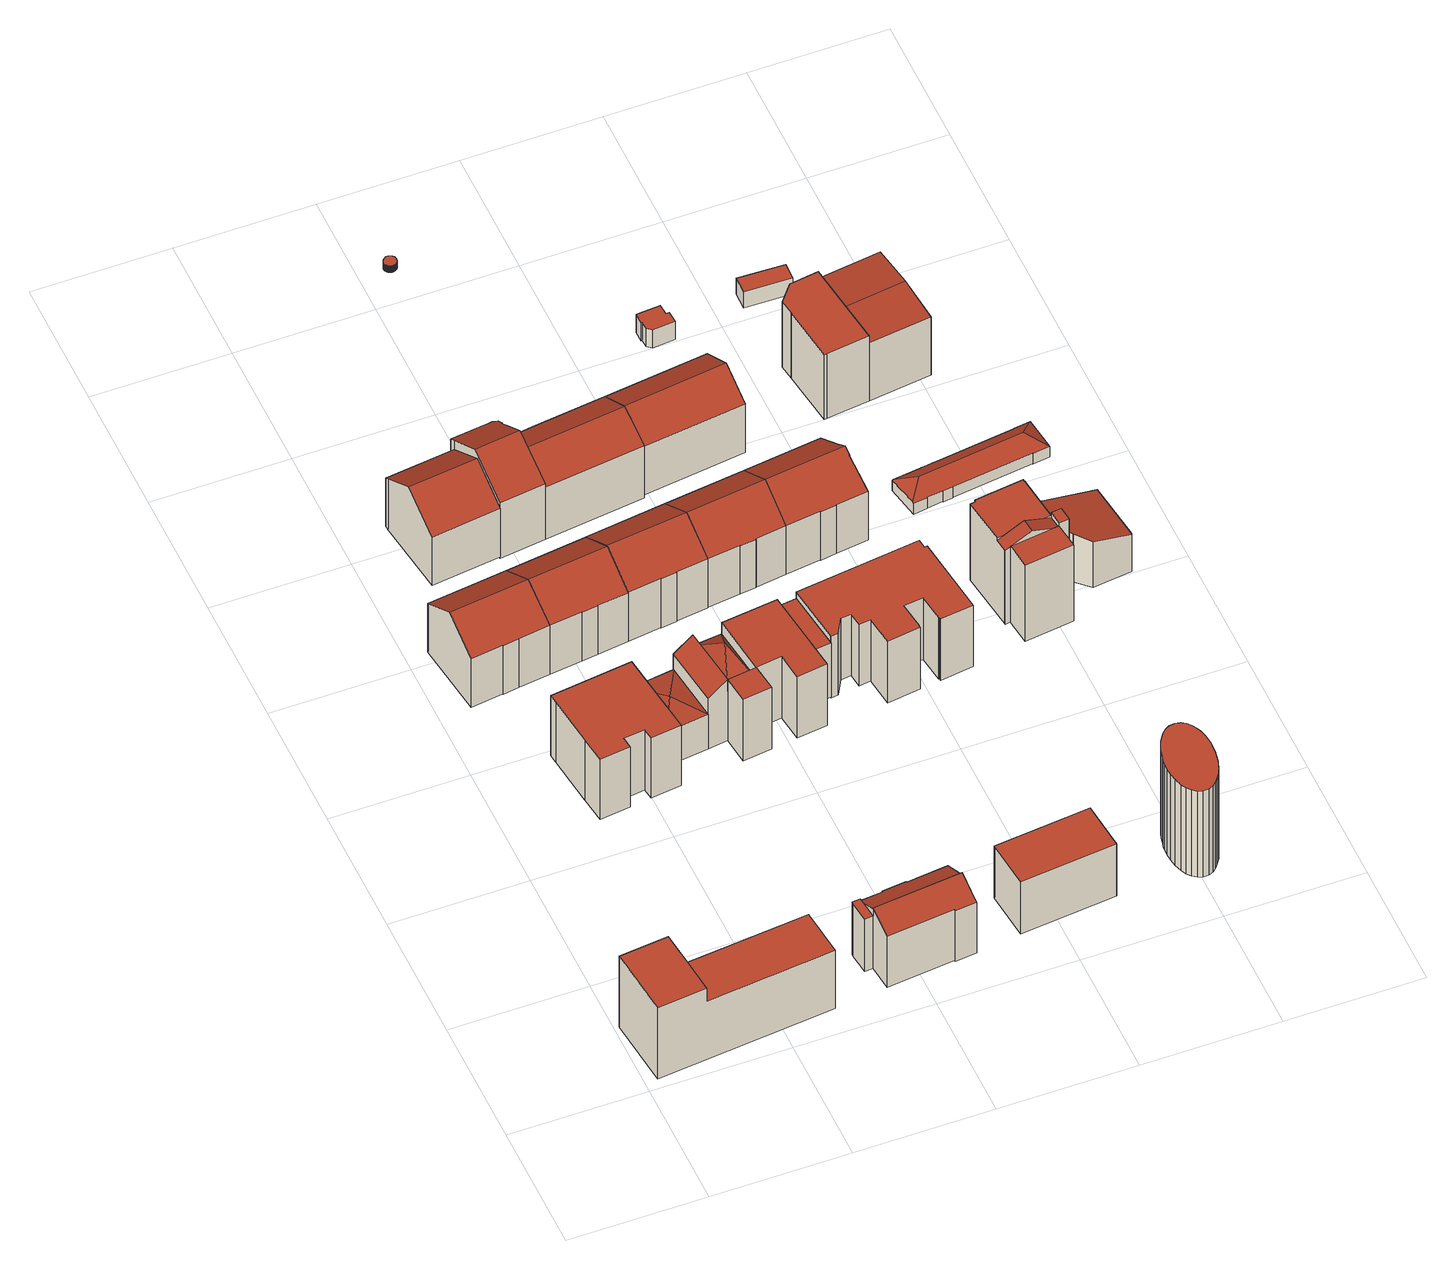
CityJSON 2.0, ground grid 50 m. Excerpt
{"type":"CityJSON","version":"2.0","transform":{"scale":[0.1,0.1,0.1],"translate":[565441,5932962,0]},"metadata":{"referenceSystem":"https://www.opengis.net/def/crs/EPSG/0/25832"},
"CityObjects":{
"building1":{"type":"Building","attributes":{"Gemeindeschluessel":"02000000","Geometrietyp2DReferenz":"3000","function":"31001_1120","roofType":"1000","measuredHeight":33.56,"storeysAboveGround":9},"geometry":[{"type":"MultiSurface","lod":"2","boundaries":[[[0,1,2,3,4]],[[5,6,7,8]],[[3,9,10,4]],[[11,2,1,12]],[[12,1,0,13]],[[14,5,8,15,11,12,13]],[[6,5,14,16]],[[11,15,17,9,3,2]],[[14,13,0,4,10,16]],[[17,15,8,7]],[[17,7,6,16,10,9]]],"semantics":{"surfaces":[{"type":"RoofSurface"},{"type":"WallSurface"},{"type":"GroundSurface"}],"values":[0,1,1,1,1,2,1,1,1,1,0]}}]},
"building2":{"type":"Building","attributes":{"Gemeindeschluessel":"02000000","Geometrietyp2DReferenz":"3000","function":"31001_2010","roofType":"3100","measuredHeight":31.87,"storeysAboveGround":6},"geometry":[{"type":"MultiSurface","lod":"2","boundaries":[[[18,19,20,21]],[[22,21,20,23]],[[24,25,26,27]],[[27,26,28,29]],[[29,28,30,31]],[[31,30,32,33]],[[34,22,23,24,27,29,31,33]],[[18,21,22,34,35]],[[35,34,33,32]],[[24,23,20,19,25]],[[35,32,30,28,26,25,19,18]]],"semantics":{"surfaces":[{"type":"RoofSurface"},{"type":"WallSurface"},{"type":"GroundSurface"}],"values":[0,1,1,1,1,1,2,1,1,1,0]}}]},
"building3":{"type":"Building","attributes":{"Gemeindeschluessel":"02000000","Geometrietyp2DReferenz":"3000","function":"31001_2310","roofType":"1000","measuredHeight":28.48,"storeysAboveGround":8},"geometry":[{"type":"MultiSurface","lod":"2","boundaries":[[[36,37,38,39,40]],[[38,41,42,39]],[[43,38,37]],[[43,44,41,38]],[[45,46,47,48]],[[49,50,51,52]],[[40,53,54,36]],[[55,56,57,58]],[[53,40,39,42,59,60,61]],[[62,55,58,63,64,49,52,45,48,65,60,59,66,67]],[[68,47,46,51,50,69,70,57,56,54,53,61]],[[51,46,45,52]],[[70,69,64,63]],[[62,67,43,37,36,54]],[[54,56,55,62]],[[67,66,44,43]],[[66,59,42,41,44]],[[57,70,63,58]],[[69,50,49,64]],[[68,61,60,65]],[[47,68,65,48]]],"semantics":{"surfaces":[{"type":"RoofSurface"},{"type":"WallSurface"},{"type":"GroundSurface"}],"values":[0,0,0,0,1,1,1,1,1,2,0,1,1,1,1,1,1,1,1,1,1]}}]},
"building4":{"type":"Building","attributes":{"Gemeindeschluessel":"02000000","Geometrietyp2DReferenz":"3000","function":"31001_2010","roofType":"3100","measuredHeight":32.65,"storeysAboveGround":5},"geometry":[{"type":"MultiSurface","lod":"2","boundaries":[[[71,72,73,74]],[[75,76,77,78]],[[79,72,71,80]],[[75,78,81,79,80]],[[73,72,79,81,82]],[[75,80,71,74,76]],[[82,81,78,77]],[[82,77,76,74,73]]],"semantics":{"surfaces":[{"type":"RoofSurface"},{"type":"WallSurface"},{"type":"GroundSurface"}],"values":[0,1,1,2,1,1,1,0]}}]},
"building5":{"type":"Building","attributes":{"Gemeindeschluessel":"02000000","Geometrietyp2DReferenz":"3000","function":"31001_1120","roofType":"2100","measuredHeight":28.59,"storeysAboveGround":7},"geometry":[{"type":"MultiSurface","lod":"2","boundaries":[[[83,84,85,86,87,88]],[[86,89,90,91,92,93,94,95,96,97,98,99,100]],[[101,102,103,104,105,106,107]],[[100,87,86]],[[108,84,83,109]],[[109,83,88,110]],[[111,99,98,112]],[[112,98,97,113]],[[113,97,96,114]],[[114,96,95,115]],[[115,95,94,116]],[[116,94,93,117]],[[117,93,92,118]],[[85,89,86]],[[90,107,106,91]],[[119,105,104,120]],[[120,104,103,121]],[[121,103,102,122]],[[122,102,101,123]],[[124,108,109,110,111,112,113,114,115,116,117,118,119,120,121,122,123]],[[124,123,101,107,90,89]],[[119,118,92,91,106,105]],[[108,124,89,85,84]],[[111,110,88,87,100,99]]],"semantics":{"surfaces":[{"type":"RoofSurface"},{"type":"WallSurface"},{"type":"GroundSurface"}],"values":[0,0,0,1,1,1,1,1,1,1,1,1,1,1,1,1,1,1,1,2,1,1,1,1]}}]},
"building6":{"type":"Building","attributes":{"Gemeindeschluessel":"02000000","Geometrietyp2DReferenz":"3000","function":"31001_2010","roofType":"3100","measuredHeight":31.87,"storeysAboveGround":6},"geometry":[{"type":"MultiSurface","lod":"2","boundaries":[[[25,125,126,127,128,129,130,19]],[[131,129,128,132]],[[132,128,127,133]],[[133,127,126,134]],[[134,126,125,135]],[[135,125,25,24]],[[23,136,131,132,133,134,135,24]],[[20,23,24,25,19]],[[131,136,137,130,129]],[[137,136,23,20]],[[137,20,19,130]]],"semantics":{"surfaces":[{"type":"RoofSurface"},{"type":"WallSurface"},{"type":"GroundSurface"}],"values":[0,1,1,1,1,1,2,1,1,1,0]}}]},
"building7":{"type":"Building","attributes":{"Gemeindeschluessel":"02000000","Geometrietyp2DReferenz":"3000","function":"51002_1332","roofType":"1000","measuredHeight":9},"geometry":[{"type":"MultiSurface","lod":"2","boundaries":[[[138,139,140,141]],[[142,143,144,145]],[[145,144,139,138]],[[144,143,140,139]],[[143,142,141,140]],[[142,145,138,141]]],"semantics":{"surfaces":[{"type":"GroundSurface"},{"type":"RoofSurface"},{"type":"WallSurface"}],"values":[0,1,2,2,2,2]}}]},
"building8":{"type":"Building","attributes":{"Gemeindeschluessel":"02000000","Geometrietyp2DReferenz":"3000","function":"31001_2090","roofType":"3100","measuredHeight":36.64,"storeysAboveGround":6},"geometry":[{"type":"MultiSurface","lod":"2","boundaries":[[[146,147,148,149,150,151,152,153,154,155,156]],[[157,158,148,147]],[[159,156,155,160]],[[160,155,154,161]],[[161,154,153,162]],[[162,153,152,163]],[[163,152,151,164]],[[164,151,150,165]],[[165,150,149,166]],[[167,146,156,159]],[[168,158,157,169]],[[169,157,147,146,167]],[[166,149,148,158,168]],[[166,168,169,167,159,160,161,162,163,164,165]]],"semantics":{"surfaces":[{"type":"RoofSurface"},{"type":"WallSurface"},{"type":"GroundSurface"}],"values":[0,0,1,1,1,1,1,1,1,1,1,1,1,2]}}]},
"building9":{"type":"Building","attributes":{"Gemeindeschluessel":"02000000","Geometrietyp2DReferenz":"3000","function":"31001_1120","roofType":"1000","measuredHeight":32.83,"storeysAboveGround":8},"geometry":[{"type":"MultiSurface","lod":"2","boundaries":[[[170,171,172,173,174]],[[175,176,177,178,179]],[[177,180,178]],[[181,182,183,177,176]],[[184,185,186,187]],[[183,188,189,180,177]],[[190,191,192,193,194]],[[179,173,172,175]],[[67,171,170,66]],[[66,170,174,59]],[[181,187,186,182]],[[195,185,184,196]],[[188,197,198,189]],[[194,199,200,190]],[[201,202,203,204]],[[205,193,192,206]],[[206,192,191,207]],[[208,209,197,188,183,210]],[[199,194,193,205,59,174,173,179,178,180,189,198]],[[211,201,204,208,210,195,196,212,67,66,59,205,206,207]],[[203,202,213,200,199,198,197,209]],[[67,212,176,175,172,171]],[[203,209,208,204]],[[213,202,201,211]],[[211,207,191,190,200,213]],[[212,196,184,187,181,176]],[[195,210,183,182,186,185]]],"semantics":{"surfaces":[{"type":"RoofSurface"},{"type":"WallSurface"},{"type":"GroundSurface"}],"values":[0,0,0,0,0,0,0,1,1,1,1,1,1,1,1,1,1,1,1,2,0,1,1,1,1,1,1]}}]},
"building10":{"type":"Building","attributes":{"Gemeindeschluessel":"02000000","Geometrietyp2DReferenz":"3000","function":"31001_2010","roofType":"3100","measuredHeight":32.14,"storeysAboveGround":5},"geometry":[{"type":"MultiSurface","lod":"2","boundaries":[[[214,215,216,217]],[[136,217,216,218]],[[219,220,221,222]],[[222,221,223,224]],[[224,223,225,226]],[[226,225,227,228]],[[131,136,218,219,222,224,226,228]],[[214,217,136,131,229]],[[229,131,228,227]],[[219,218,216,215,220]],[[229,227,225,223,221,220,215,214]]],"semantics":{"surfaces":[{"type":"RoofSurface"},{"type":"WallSurface"},{"type":"GroundSurface"}],"values":[0,1,1,1,1,1,2,1,1,1,0]}}]},
"building11":{"type":"Building","attributes":{"Gemeindeschluessel":"02000000","Geometrietyp2DReferenz":"3000","function":"31001_2090","roofType":"3100","measuredHeight":31.73,"storeysAboveGround":5},"geometry":[{"type":"MultiSurface","lod":"2","boundaries":[[[230,231,232,233]],[[234,231,230,168]],[[166,235,236,234,168]],[[166,168,230,233,237]],[[234,236,238,232,231]],[[238,236,235,239]],[[239,235,166,237]],[[239,237,233,232,238]]],"semantics":{"surfaces":[{"type":"RoofSurface"},{"type":"WallSurface"},{"type":"GroundSurface"}],"values":[0,1,2,1,1,1,1,0]}}]},
"building12":{"type":"Building","attributes":{"Gemeindeschluessel":"02000000","Geometrietyp2DReferenz":"3000","function":"31001_1120","roofType":"1000","measuredHeight":24.61,"storeysAboveGround":6},"geometry":[{"type":"MultiSurface","lod":"2","boundaries":[[[240,241,242,243]],[[244,245,246,247]],[[244,243,242,245]],[[245,242,241,246]],[[246,241,240,247]],[[247,240,243,244]]],"semantics":{"surfaces":[{"type":"RoofSurface"},{"type":"GroundSurface"},{"type":"WallSurface"}],"values":[0,1,2,2,2,2]}}]},
"building13":{"type":"Building","attributes":{"Gemeindeschluessel":"02000000","Geometrietyp2DReferenz":"3000","function":"51002_1331","roofType":"1000","measuredHeight":3},"geometry":[{"type":"MultiSurface","lod":"2","boundaries":[[[248,249,250,251,252,253,254,255,256,257,258,259,260,261,262,263,264,265,266,267,268,269,270,271,272,273,274,275,276,277,278,279,280,281,282,283,284,285,286,287,288,289,290,291,292,293,294,295,296,297,298,299,300,301,302,303,304,305,306,307,308,309,310,311,312,313,314,315,316,317,318,319]],[[320,321,322,323,324,325,326,327,328,329,330,331,332,333,334,335,336,337,338,339,340,341,342,343,344,345,346,347,348,349,350,351,352,353,354,355,356,357,358,359,360,361,362,363,364,365,366,367,368,369,370,371,372,373,374,375,376,377,378,379,380,381,382,383,384,385,386,387,388,389,390,391]],[[391,390,249,248]],[[390,389,250,249]],[[389,388,251,250]],[[388,387,252,251]],[[387,386,253,252]],[[386,385,254,253]],[[385,384,255,254]],[[384,383,256,255]],[[383,382,257,256]],[[382,381,258,257]],[[381,380,259,258]],[[380,379,260,259]],[[379,378,261,260]],[[378,377,262,261]],[[377,376,263,262]],[[376,375,264,263]],[[375,374,265,264]],[[374,373,266,265]],[[373,372,267,266]],[[372,371,268,267]],[[371,370,269,268]],[[370,369,270,269]],[[369,368,271,270]],[[368,367,272,271]],[[367,366,273,272]],[[366,365,274,273]],[[365,364,275,274]],[[364,363,276,275]],[[363,362,277,276]],[[362,361,278,277]],[[361,360,279,278]],[[360,359,280,279]],[[359,358,281,280]],[[358,357,282,281]],[[357,356,283,282]],[[356,355,284,283]],[[355,354,285,284]],[[354,353,286,285]],[[353,352,287,286]],[[352,351,288,287]],[[351,350,289,288]],[[350,349,290,289]],[[349,348,291,290]],[[348,347,292,291]],[[347,346,293,292]],[[346,345,294,293]],[[345,344,295,294]],[[344,343,296,295]],[[343,342,297,296]],[[342,341,298,297]],[[341,340,299,298]],[[340,339,300,299]],[[339,338,301,300]],[[338,337,302,301]],[[337,336,303,302]],[[336,335,304,303]],[[335,334,305,304]],[[334,333,306,305]],[[333,332,307,306]],[[332,331,308,307]],[[331,330,309,308]],[[330,329,310,309]],[[329,328,311,310]],[[328,327,312,311]],[[327,326,313,312]],[[326,325,314,313]],[[325,324,315,314]],[[324,323,316,315]],[[323,322,317,316]],[[322,321,318,317]],[[321,320,319,318]],[[320,391,248,319]]],"semantics":{"surfaces":[{"type":"GroundSurface"},{"type":"RoofSurface"},{"type":"WallSurface"}],"values":[0,1,2,2,2,2,2,2,2,2,2,2,2,2,2,2,2,2,2,2,2,2,2,2,2,2,2,2,2,2,2,2,2,2,2,2,2,2,2,2,2,2,2,2,2,2,2,2,2,2,2,2,2,2,2,2,2,2,2,2,2,2,2,2,2,2,2,2,2,2,2,2,2,2]}}]},
"building14":{"type":"Building","attributes":{"Gemeindeschluessel":"02000000","Geometrietyp2DReferenz":"3000","function":"31001_2010","roofType":"3100","measuredHeight":31.97,"storeysAboveGround":6},"geometry":[{"type":"MultiSurface","lod":"2","boundaries":[[[220,392,393,394,395,396,397,398]],[[399,396,395,400]],[[400,395,394,401]],[[401,394,393,402]],[[402,393,392,403]],[[403,392,220,404]],[[405,406,399,400,401,402,403,404]],[[216,405,404,220,398]],[[399,406,407,397,396]],[[407,406,405,216]],[[407,216,398,397]]],"semantics":{"surfaces":[{"type":"RoofSurface"},{"type":"WallSurface"},{"type":"GroundSurface"}],"values":[0,1,1,1,1,1,2,1,1,1,0]}}]},
"building15":{"type":"Building","attributes":{"Gemeindeschluessel":"02000000","Geometrietyp2DReferenz":"3000","function":"31001_2010","roofType":"1000","measuredHeight":29.03,"storeysAboveGround":8},"geometry":[{"type":"MultiSurface","lod":"2","boundaries":[[[408,409,410,411,412,413,414,415,416,417,418,419,420,421,422,423,424,425,426,427,428,429,430]],[[431,432,433,434,435,436,437,438,439,440,441,442,443,444,445,446,447,448,449,450,451,452,453]],[[453,452,409,408]],[[452,451,410,409]],[[451,450,411,410]],[[450,449,412,411]],[[449,448,413,412]],[[448,447,414,413]],[[447,446,415,414]],[[446,445,416,415]],[[445,444,417,416]],[[444,443,418,417]],[[443,442,419,418]],[[442,441,420,419]],[[441,440,421,420]],[[440,439,422,421]],[[439,438,423,422]],[[438,437,424,423]],[[437,436,425,424]],[[436,435,426,425]],[[435,434,427,426]],[[434,433,428,427]],[[433,432,429,428]],[[432,431,430,429]],[[431,453,408,430]]],"semantics":{"surfaces":[{"type":"GroundSurface"},{"type":"RoofSurface"},{"type":"WallSurface"}],"values":[0,1,2,2,2,2,2,2,2,2,2,2,2,2,2,2,2,2,2,2,2,2,2,2,2]}}]},
"building16":{"type":"Building","attributes":{"Gemeindeschluessel":"02000000","Geometrietyp2DReferenz":"3000","function":"31001_2090","roofType":"3100","measuredHeight":30.56,"storeysAboveGround":5},"geometry":[{"type":"MultiSurface","lod":"2","boundaries":[[[454,455,456,457]],[[458,459,460,461]],[[461,460,462,463]],[[464,455,454,465]],[[466,458,461,463,464,465]],[[467,466,465,454,457]],[[464,463,462,456,455]],[[459,458,466,467]],[[459,467,457,456,462,460]]],"semantics":{"surfaces":[{"type":"RoofSurface"},{"type":"WallSurface"},{"type":"GroundSurface"}],"values":[0,1,1,1,2,1,1,1,0]}}]},
"building17":{"type":"Building","attributes":{"Gemeindeschluessel":"02000000","Geometrietyp2DReferenz":"3000","function":"31001_2010","roofType":"3100","measuredHeight":31.81,"storeysAboveGround":6},"geometry":[{"type":"MultiSurface","lod":"2","boundaries":[[[406,407,468,469]],[[469,468,470,471]],[[471,470,472,473]],[[474,475,476,477]],[[477,476,478,479]],[[479,478,480,481]],[[481,480,482,483]],[[483,482,484,485]],[[485,484,486,487]],[[399,406,469,471,473,474,477,479,481,483,485,487]],[[407,406,399,396,488]],[[396,399,487,486]],[[474,473,472,489,475]],[[488,396,486,484,482,480,478,476,475,489]],[[488,489,472,470,468,407]]],"semantics":{"surfaces":[{"type":"WallSurface"},{"type":"GroundSurface"},{"type":"RoofSurface"}],"values":[0,0,0,0,0,0,0,0,0,1,0,0,0,2,2]}}]},
"building18":{"type":"Building","attributes":{"Gemeindeschluessel":"02000000","Geometrietyp2DReferenz":"3000","function":"31001_1010","roofType":"1000","measuredHeight":40.69,"storeysAboveGround":11},"geometry":[{"type":"MultiSurface","lod":"2","boundaries":[[[490,491,492,493,494,495,496,497,498,499,500,501,502,503,504,505,506,507,508,509,510,511,512,513,514,515,516,517,518,519,520,521,522,523,524,525]],[[526,527,528,529,530,531,532,533,534,535,536,537,538,539,540,541,542,543,544,545,546,547,548,549,550,551,552,553,554,555,556,557,558,559,560,561]],[[526,525,524,527]],[[527,524,523,528]],[[528,523,522,529]],[[529,522,521,530]],[[530,521,520,531]],[[531,520,519,532]],[[532,519,518,533]],[[533,518,517,534]],[[534,517,516,535]],[[535,516,515,536]],[[536,515,514,537]],[[537,514,513,538]],[[538,513,512,539]],[[539,512,511,540]],[[540,511,510,541]],[[541,510,509,542]],[[542,509,508,543]],[[543,508,507,544]],[[544,507,506,545]],[[545,506,505,546]],[[546,505,504,547]],[[547,504,503,548]],[[548,503,502,549]],[[549,502,501,550]],[[550,501,500,551]],[[551,500,499,552]],[[552,499,498,553]],[[553,498,497,554]],[[554,497,496,555]],[[555,496,495,556]],[[556,495,494,557]],[[557,494,493,558]],[[558,493,492,559]],[[559,492,491,560]],[[560,491,490,561]],[[561,490,525,526]]],"semantics":{"surfaces":[{"type":"RoofSurface"},{"type":"GroundSurface"},{"type":"WallSurface"}],"values":[0,1,2,2,2,2,2,2,2,2,2,2,2,2,2,2,2,2,2,2,2,2,2,2,2,2,2,2,2,2,2,2,2,2,2,2,2,2]}}]},
"building19":{"type":"Building","attributes":{"Gemeindeschluessel":"02000000","Geometrietyp2DReferenz":"3000","function":"31001_2080","roofType":"1000","measuredHeight":8.58,"storeysAboveGround":1},"geometry":[{"type":"MultiSurface","lod":"2","boundaries":[[[562,563,564,565,566,567,568,569,570,571]],[[572,573,574,575,576,577,578,579,580,581]],[[580,563,562,581]],[[572,571,570,573]],[[573,570,569,574]],[[574,569,568,575]],[[575,568,567,576]],[[576,567,566,577]],[[577,566,565,578]],[[578,565,564,579]],[[579,564,563,580]],[[572,581,562,571]]],"semantics":{"surfaces":[{"type":"RoofSurface"},{"type":"GroundSurface"},{"type":"WallSurface"}],"values":[0,1,2,2,2,2,2,2,2,2,2,2]}}]},
"building20":{"type":"Building","attributes":{"Gemeindeschluessel":"02000000","Geometrietyp2DReferenz":"3000","function":"31001_2010","roofType":"1000","measuredHeight":30.84,"storeysAboveGround":6},"geometry":[{"type":"MultiSurface","lod":"2","boundaries":[[[582,583,584,585]],[[582,586,587,583]],[[588,589,587,586]],[[588,590,591,589]],[[590,592,593,591]],[[593,592,594,595]],[[596,595,594,597]],[[584,596,597,585]],[[590,588,586,582,585,597,594,592]],[[583,587,589,591,593,595,596,584]]],"semantics":{"surfaces":[{"type":"WallSurface"},{"type":"GroundSurface"},{"type":"RoofSurface"}],"values":[0,0,0,0,0,0,0,0,1,2]}}]},
"building21":{"type":"Building","attributes":{"Gemeindeschluessel":"02000000","Geometrietyp2DReferenz":"3000","function":"31001_2010","roofType":"2100","measuredHeight":38.87,"storeysAboveGround":9},"geometry":[{"type":"MultiSurface","lod":"2","boundaries":[[[598,599,600,601,602,603,604,605,606]],[[602,607,608,609,610,611]],[[603,611,612,613,614,615,616,604]],[[617,618,619,620]],[[621,622,623,624]],[[624,623,625,626]],[[615,627,616]],[[605,628,606]],[[629,600,599,630]],[[630,599,598,631]],[[601,607,602]],[[611,610,612]],[[632,609,608,633]],[[634,635,636,637]],[[620,619,638,639,615]],[[620,615,614,617]],[[640,641,642,643]],[[643,642,644,645]],[[645,644,646,647]],[[648,649,650,632,633,629,630,631,621,624,626,634,637,651,640,643,645,647]],[[652,651,637,636,653,654]],[[638,648,647,646,655]],[[641,640,651,652]],[[649,648,638,619,618]],[[655,646,656,657]],[[650,649,618,617,614,613]],[[632,650,613,612,610,609]],[[629,633,608,607,601,600]],[[602,611,603]],[[605,604,616]],[[621,631,598,606,628,622]],[[627,615,639,657,656,654,653]],[[635,634,626,625]],[[655,657,639,638]],[[656,646,644,642,641,652,654]],[[635,625,623,622,628,605,616,627,653,636]]],"semantics":{"surfaces":[{"type":"RoofSurface"},{"type":"WallSurface"},{"type":"GroundSurface"}],"values":[0,0,0,0,1,1,1,1,1,1,1,1,1,1,1,1,1,1,1,2,1,1,1,1,1,1,1,1,1,1,1,1,1,0,0,0]}}]},
"building22":{"type":"Building","attributes":{"Gemeindeschluessel":"02000000","Geometrietyp2DReferenz":"3000","function":"31001_3290","roofType":"3200","measuredHeight":9.17,"storeysAboveGround":3},"geometry":[{"type":"MultiSurface","lod":"2","boundaries":[[[658,659,660,661,662,663,664,665,666,667,668,669,670]],[[671,672,673,674,675,676,677,678,679,680,659,658,681]],[[680,660,659]],[[682,669,668,683]],[[683,668,667,684]],[[684,667,666,685]],[[685,666,665,686]],[[686,665,664,687]],[[687,664,663,688]],[[688,663,662,689]],[[689,662,661,690]],[[690,661,660,691]],[[692,680,679,693]],[[693,679,678,694]],[[694,678,677,695]],[[695,677,676,696]],[[696,676,675,697]],[[697,675,674,698]],[[698,674,673,699]],[[699,673,672,700]],[[700,672,671,701]],[[691,660,680,692]],[[702,682,683,684,685,686,687,688,689,690,691,692,693,694,695,696,697,698,699,700,701]],[[670,669,682,702,703]],[[703,702,701,671,681]],[[703,681,658,670]]],"semantics":{"surfaces":[{"type":"RoofSurface"},{"type":"WallSurface"},{"type":"GroundSurface"}],"values":[0,0,0,1,1,1,1,1,1,1,1,1,1,1,1,1,1,1,1,1,1,1,2,1,1,0]}}]},
"building23":{"type":"Building","attributes":{"Gemeindeschluessel":"02000000","Geometrietyp2DReferenz":"3000","function":"31001_2080","roofType":"1000","measuredHeight":7.56,"storeysAboveGround":1},"geometry":[{"type":"MultiSurface","lod":"2","boundaries":[[[704,705,706,707]],[[704,708,709,705]],[[709,708,710,711]],[[706,711,710,707]],[[704,707,710,708]],[[705,709,711,706]]],"semantics":{"surfaces":[{"type":"WallSurface"},{"type":"GroundSurface"},{"type":"RoofSurface"}],"values":[0,0,0,0,1,2]}}]},
"building24":{"type":"Building","attributes":{"Gemeindeschluessel":"02000000","Geometrietyp2DReferenz":"3000","function":"31001_2010","roofType":"3100","measuredHeight":29.15,"storeysAboveGround":6},"geometry":[{"type":"MultiSurface","lod":"2","boundaries":[[[712,713,714,715]],[[594,715,714,716]],[[592,594,716,717]],[[718,717,716,714,713]],[[719,592,717,718]],[[594,592,719,712,715]],[[719,718,713,712]]],"semantics":{"surfaces":[{"type":"RoofSurface"},{"type":"WallSurface"},{"type":"GroundSurface"}],"values":[0,1,2,1,1,1,0]}}]}
},
"vertices":[
[676,72,323],[658,245,323],[658,250,323],[191,203,323],[209,24,323],[3,263,48],[3,263,384],[182,281,384],[182,281,48],[191,203,384],[209,24,384],[658,250,48],[658,245,48],[676,72,48],[30,6,48],[190,203,48],[30,6,384],[190,203,384],
[93,1900,339],[381,1937,339],[363,2076,250],[75,2040,250],[75,2040,20],[363,2076,20],[400,1799,20],[400,1799,251],[285,1784,251],[285,1784,20],[285,1783,250],[285,1783,20],[227,1776,250],[227,1776,20],[227,1777,251],[227,1777,20],[110,1762,20],[110,1762,251],
[591,1283,183],[592,1283,183],[654,1404,203],[564,1506,183],[563,1506,183],[717,1525,183],[717,1526,183],[745,1302,183],[745,1305,183],[293,1245,20],[293,1245,305],[293,1248,305],[293,1248,20],[415,1163,20],[415,1163,305],[305,1149,305],[305,1149,20],[563,1506,305],[591,1283,305],[603,1187,20],[603,1187,305],[493,1173,305],[493,1173,20],[717,1526,20],[265,1469,20],[265,1469,305],[591,1283,20],[488,1214,20],[410,1204,20],[269,1437,20],[745,1305,20],[745,1302,20],[269,1437,305],[410,1204,305],[488,1214,305],
[201,2307,244],[451,2339,244],[432,2487,343],[181,2455,343],[164,2585,16],[164,2585,257],[162,2604,244],[162,2604,16],[451,2339,16],[201,2307,16],[414,2636,16],[414,2636,244],
[817,258,298],[825,182,298],[855,185,298],[848,253,298],[846,270,298],[817,267,298],[855,185,332],[855,185,333],[1179,218,333],[1178,225,329],[1173,225,329],[1165,303,290],[1047,291,290],[1016,287,290],[1015,292,288],[927,283,288],[928,278,290],[846,270,290],[865,91,291],[1111,116,291],[1111,111,289],[1189,120,289],[1188,124,291],[1179,218,336],[855,185,336],[825,182,50],[817,258,50],[817,267,50],[928,278,50],[927,283,50],[1015,292,50],[1016,287,50],[1047,291,50],[1165,303,50],[1173,225,50],[1178,225,50],[1188,124,50],[1189,120,50],[1111,111,50],[1111,116,50],[865,91,50],[855,185,50],
[518,1814,251],[518,1812,250],[576,1820,250],[575,1821,251],[687,1835,251],[672,1974,339],[687,1835,20],[575,1821,20],[576,1820,20],[518,1812,20],[518,1814,20],[656,2113,20],[656,2113,250],
[1068,338,45],[1009,331,45],[1002,384,45],[1063,390,45],[1063,390,135],[1002,384,135],[1009,331,135],[1068,338,135],
[414,2636,286],[431,2499,374],[595,2520,374],[582,2608,317],[578,2637,298],[582,2638,298],[579,2665,281],[564,2676,273],[541,2673,273],[541,2675,271],[411,2659,271],[451,2339,271],[617,2360,271],[411,2659,7],[541,2675,7],[541,2673,7],[564,2676,7],[579,2665,7],[582,2638,7],[578,2637,7],[582,2608,7],[414,2636,7],[617,2360,7],[451,2339,7],
[745,1305,257],[745,1302,257],[816,1311,311],[788,1534,311],[717,1526,257],[816,1311,257],[816,1311,258],[855,1429,348],[788,1535,258],[788,1534,257],[893,1548,258],[816,1310,257],[921,1324,257],[921,1324,258],[829,1210,311],[934,1223,311],[921,1324,311],[816,1310,311],[922,1324,257],[894,1548,257],[1126,1350,277],[1197,1359,277],[1196,1362,277],[1168,1582,277],[1098,1573,277],[934,1223,20],[829,1210,20],[922,1324,311],[894,1548,311],[1098,1573,311],[1126,1350,311],[1138,1249,20],[1138,1249,311],[1028,1235,311],[1028,1235,20],[1168,1582,20],[1196,1362,20],[1197,1359,20],[1015,1336,20],[1015,1336,311],[921,1324,20],[1125,1350,20],[816,1311,20],[1125,1350,311],
[672,1974,342],[964,2010,342],[946,2150,251],[656,2113,251],[946,2150,20],[981,1872,20],[981,1872,252],[866,1858,252],[866,1858,20],[866,1856,251],[866,1856,20],[809,1849,251],[809,1849,20],[809,1850,252],[809,1850,20],[687,1835,252],
[617,2360,254],[981,2406,254],[964,2531,324],[600,2484,324],[981,2406,7],[682,2622,7],[947,2655,7],[582,2608,254],[947,2655,254],[682,2622,254],
[1352,141,296],[1700,177,296],[1682,356,296],[1334,320,296],[1334,320,50],[1682,356,50],[1700,177,50],[1352,141,50],
[593,3626,65],[595,3626,65],[597,3626,65],[599,3625,65],[601,3625,65],[603,3624,65],[604,3623,65],[606,3622,65],[608,3621,65],[609,3619,65],[610,3618,65],[612,3616,65],[613,3615,65],[614,3613,65],[614,3611,65],[615,3609,65],[615,3607,65],[616,3606,65],[616,3604,65],[616,3602,65],[615,3600,65],[615,3598,65],[614,3596,65],[614,3594,65],[613,3592,65],[612,3591,65],[610,3589,65],[609,3588,65],[608,3586,65],[606,3585,65],[604,3584,65],[603,3583,65],[601,3582,65],[599,3582,65],[597,3581,65],[595,3581,65],[593,3581,65],[591,3581,65],[589,3581,65],[587,3582,65],[585,3582,65],[584,3583,65],[582,3584,65],[580,3585,65],[579,3586,65],[577,3588,65],[576,3589,65],[575,3591,65],[574,3592,65],[573,3594,65],[572,3596,65],[571,3598,65],[571,3600,65],[571,3602,65],[571,3604,65],[571,3606,65],[571,3607,65],[571,3609,65],[572,3611,65],[573,3613,65],[574,3615,65],[575,3616,65],[576,3618,65],[577,3619,65],[579,3621,65],[580,3622,65],[582,3623,65],[584,3624,65],[585,3625,65],[587,3625,65],[589,3626,65],[591,3626,65],[591,3626,95],[589,3626,95],[587,3625,95],[585,3625,95],[584,3624,95],[582,3623,95],[580,3622,95],[579,3621,95],[577,3619,95],[576,3618,95],[575,3616,95],[574,3615,95],[573,3613,95],[572,3611,95],[571,3609,95],[571,3607,95],[571,3606,95],[571,3604,95],[571,3602,95],[571,3600,95],[571,3598,95],[572,3596,95],[573,3594,95],[574,3592,95],[575,3591,95],[576,3589,95],[577,3588,95],[579,3586,95],[580,3585,95],[582,3584,95],[584,3583,95],[585,3582,95],[587,3582,95],[589,3581,95],[591,3581,95],[593,3581,95],[595,3581,95],[597,3581,95],[599,3582,95],[601,3582,95],[603,3583,95],[604,3584,95],[606,3585,95],[608,3586,95],[609,3588,95],[610,3589,95],[612,3591,95],[613,3592,95],[614,3594,95],[614,3596,95],[615,3598,95],[615,3600,95],[616,3602,95],[616,3604,95],[616,3606,95],[615,3607,95],[615,3609,95],[614,3611,95],[614,3613,95],[613,3615,95],[612,3616,95],[610,3618,95],[609,3619,95],[608,3621,95],[606,3622,95],[604,3623,95],[603,3624,95],[601,3625,95],[599,3625,95],[597,3626,95],[595,3626,95],[593,3626,95],
[1100,1887,252],[1100,1886,251],[1157,1893,251],[1157,1894,252],[1268,1909,252],[1253,2047,341],[964,2010,341],[1268,1909,22],[1157,1894,22],[1157,1893,22],[1100,1886,22],[1100,1887,22],[981,1872,22],[946,2150,22],[1237,2187,22],[1237,2187,251],
[1624,1607,17],[1624,1605,17],[1625,1605,17],[1634,1606,17],[1672,1309,17],[1551,1294,17],[1550,1303,17],[1548,1303,17],[1536,1401,17],[1464,1392,17],[1477,1294,17],[1475,1294,17],[1477,1284,17],[1356,1269,17],[1343,1377,17],[1301,1372,17],[1294,1424,17],[1255,1419,17],[1223,1362,17],[1197,1359,17],[1196,1362,17],[1168,1582,17],[1620,1639,17],[1620,1639,308],[1168,1582,308],[1196,1362,308],[1197,1359,308],[1223,1362,308],[1255,1419,308],[1294,1424,308],[1301,1372,308],[1343,1377,308],[1356,1269,308],[1477,1284,308],[1475,1294,308],[1477,1294,308],[1464,1392,308],[1536,1401,308],[1548,1303,308],[1550,1303,308],[1551,1294,308],[1672,1309,308],[1634,1606,308],[1625,1605,308],[1624,1605,308],[1624,1607,308],
[981,2406,252],[1352,2454,252],[1338,2579,326],[964,2531,326],[1320,2703,21],[1320,2703,253],[1319,2704,252],[1319,2704,21],[1324,2704,252],[1324,2704,21],[1352,2454,21],[981,2406,21],[947,2655,21],[947,2655,253],
[1519,2223,251],[1519,2223,22],[1539,2114,321],[1539,2114,22],[1541,2114,321],[1541,2114,22],[1552,2056,22],[1552,2056,322],[1550,2056,322],[1550,2056,22],[1570,1947,252],[1570,1947,22],[1453,1932,252],[1453,1932,22],[1453,1931,251],[1453,1931,22],[1395,1923,251],[1395,1923,22],[1395,1925,252],[1395,1925,22],[1253,2047,340],[1547,2084,340],
[1922,257,455],[1926,230,455],[1936,201,455],[1945,182,455],[1958,167,455],[1973,155,455],[1991,149,455],[2011,150,455],[2028,157,455],[2042,170,455],[2055,185,455],[2066,202,455],[2072,215,455],[2084,250,455],[2092,294,455],[2094,339,455],[2091,368,455],[2083,397,455],[2076,413,455],[2067,429,455],[2054,443,455],[2039,453,455],[2020,457,455],[2000,455,455],[1983,447,455],[1969,434,455],[1957,418,455],[1946,400,455],[1939,382,455],[1936,374,455],[1931,358,455],[1928,343,455],[1926,335,455],[1923,320,455],[1921,305,455],[1920,281,455],[1920,281,48],[1921,305,48],[1923,320,48],[1926,335,48],[1928,343,48],[1931,358,48],[1936,374,48],[1939,382,48],[1946,400,48],[1957,418,48],[1969,434,48],[1983,447,48],[2000,455,48],[2020,457,48],[2039,453,48],[2054,443,48],[2067,429,48],[2076,413,48],[2083,397,48],[2091,368,48],[2094,339,48],[2092,294,48],[2084,250,48],[2072,215,48],[2066,202,48],[2055,185,48],[2042,170,48],[2028,157,48],[2011,150,48],[1991,149,48],[1973,155,48],[1958,167,48],[1945,182,48],[1936,201,48],[1926,230,48],[1922,257,48],
[1246,3080,100],[1232,3079,100],[1234,3039,100],[1237,3040,100],[1239,3010,100],[1255,2996,100],[1337,3002,100],[1334,3046,100],[1322,3046,100],[1319,3085,100],[1319,3085,15],[1322,3046,15],[1334,3046,15],[1337,3002,15],[1255,2996,15],[1239,3010,15],[1237,3040,15],[1234,3039,15],[1232,3079,15],[1246,3080,15],
[1614,2698,21],[1614,2698,329],[1606,2754,329],[1606,2754,21],[1615,2698,21],[1615,2698,329],[1642,2489,21],[1642,2489,329],[1651,2490,21],[1651,2490,329],[1807,2509,21],[1807,2509,329],[1764,2833,21],[1764,2833,329],[1659,2818,329],[1659,2818,21],
[1836,1442,370],[1836,1439,370],[1855,1441,378],[1856,1441,378],[1860,1441,380],[1935,1451,409],[1929,1503,409],[1854,1493,380],[1830,1490,370],[1856,1441,380],[1867,1345,380],[2046,1368,380],[2034,1463,380],[2011,1460,380],[2034,1463,370],[2034,1464,370],[2035,1464,370],[2028,1515,370],[2003,1512,380],[2035,1464,394],[2071,1468,394],[2065,1520,394],[2028,1515,394],[1808,1662,20],[1808,1662,380],[1828,1665,380],[1828,1665,20],[1827,1672,380],[1827,1672,20],[2028,1515,380],[1830,1490,380],[1855,1441,20],[1836,1439,20],[1836,1442,20],[2046,1368,20],[1867,1345,20],[2005,1695,20],[2005,1695,380],[2006,1687,380],[2006,1687,20],[2065,1520,121],[2028,1515,121],[2302,1500,20],[2302,1500,195],[2302,1497,195],[2302,1497,20],[2160,1479,235],[2160,1479,20],[2110,1526,247],[2110,1526,20],[2065,1520,20],[2071,1468,20],[2034,1464,20],[2274,1721,20],[2274,1721,195],[2007,1687,380],[2007,1687,270],[2110,1526,121],[2016,1613,270],[2016,1613,121],
[1786,2037,145],[2168,2086,145],[2222,2156,104],[2161,2148,104],[2162,2146,106],[1865,2108,106],[1865,2110,104],[1841,2107,104],[1821,2105,104],[1821,2102,106],[1764,2095,106],[1764,2096,105],[1717,2090,105],[1737,1968,104],[1787,1974,104],[1786,1976,105],[1845,1983,105],[1846,1982,104],[1882,1986,104],[1882,1987,105],[2177,2025,105],[2177,2024,104],[2238,2031,104],[1736,1973,108],[1764,2096,54],[1764,2095,54],[1821,2102,54],[1821,2105,54],[1841,2107,54],[1865,2110,54],[1865,2108,54],[2162,2146,54],[2161,2148,54],[2222,2156,54],[2238,2031,54],[2177,2024,54],[2177,2025,54],[1882,1987,54],[1882,1986,54],[1846,1982,54],[1845,1983,54],[1786,1976,54],[1787,1974,54],[1737,1968,54],[1714,2090,54],[1714,2090,103],
[1760,3034,23],[1760,3034,98],[1590,3039,98],[1590,3039,23],[1762,3099,23],[1762,3099,98],[1592,3104,23],[1592,3104,98],
[1785,2671,312],[2014,2702,312],[1993,2864,296],[1764,2833,296],[1993,2864,21],[2035,2538,21],[2035,2538,295],[1807,2509,296]
]}
